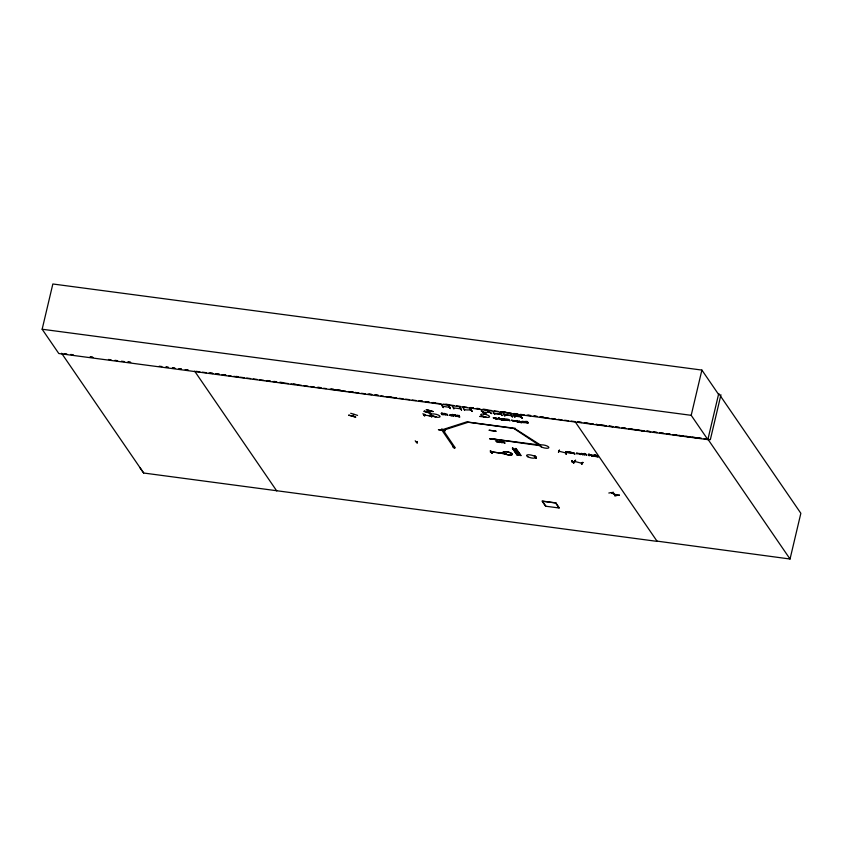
<?xml version="1.0" encoding="UTF-8"?>
<svg xmlns="http://www.w3.org/2000/svg" width="843" height="843" viewBox="0 0 843 843"><rect width="100%" height="100%" fill="white"/><g stroke="black" fill="none" stroke-linecap="round" stroke-linejoin="round"><path stroke-width="1.26" d="M445.42 430.741L438.402 429.667L445.367 430.52M495.947 431.152L488.993 430.225L496.021 431.258M506.19 453.566L499.267 452.628M433.07 411.616L426.179 409.593L433.154 411.553M350.699 413.27L357.58 415.399M656.887 541.101L790.039 559.014L800.85 513.292L718.742 393.523L707.846 439.614L58.799 353.523L42.15 329.234L52.846 283.986L701.892 370.077L718.542 394.366M416.695 441.532L416.41 442.09L417.338 441.532L417.243 442.28L416.526 442.206M417.243 442.28L417.348 441.806M417.148 442.28L417.264 441.521M423.86 414.977L423.966 414.324M424.029 415.125L424.092 414.324L424.788 414.524M424.735 414.429L424.503 415.188L424.746 414.714M431.7 417.201L429.993 414.303M444.314 413.702L446.959 414.05L447.896 415.409L445.273 414.461L445.241 415.062L444.398 413.323M441.721 430.088L441.721 429.192M441.7 430.078L441.827 429.393M441.795 429.856L443.207 430.288L467.538 422.48L467.201 421.974L513.313 428.096L539.92 445.673L493.471 439.055L540.69 445.146L514.767 428.571L466.348 421.995L442.059 429.814L443.249 430.288L454.967 447.443L453.629 447.264L441.858 430.109L441.964 429.224M441.964 430.12L442.196 429.245M443.207 430.288L443.386 429.719L441.995 429.54M458.929 415.251L459.33 416.326L457.949 416.347L459.888 416.958L457.665 416.484L458.729 416.084L457.043 415.146M459.783 407.475L461.542 410.014L459.488 407.053M470.468 410.13L470.394 409.34L471.226 409.529M470.531 409.34L470.299 409.983M470.942 410.193C472.375 409.245 465.568 410.72 464.251 409.287M481.501 410.984L485.305 413.723L485.726 413.344M487.423 410.868L491.785 413.65L487.423 410.541M499.151 417.728L500.036 419.529L498.255 418.486L497.876 419.245C496.063 417.296 500.057 419.414 498.687 417.675M497.581 441.511L498.908 441.521L499.604 442.533L497.159 441.416C497.865 442.786 496.127 442.227 496.706 441.353L495.758 441.1L497.159 440.9M497.475 441.458L496.959 440.604M510.479 413.945L512.533 416.948L510.51 413.976M502.576 453.155L502.734 452.428M502.818 453.186L502.776 452.238M514.283 415.272L514.894 415.357C511.511 416.2 523.798 414.946 520.489 416.895M514.409 415.293L514.283 416.052L521.027 416.937M516 420.72L518.213 421.184L518.614 421.858L516.58 420.963L518.972 422.354L517.001 421.953L516 420.72L517.212 420.467M514.767 428.571L514.904 428.002M522.028 418.139L520.279 415.241L522.312 418.191M520.321 416.748L521.122 416.284M521.027 416.157L521.09 416.958M525.063 421.268C526.38 422.775 524.451 423.576 524.81 422.016L523.861 421.763L525.263 421.563M539.583 445.178L539.72 444.609M567.107 451.869L568.646 451.679L569.257 453.081L566.254 451.753M575.621 460.173L574.125 462.417M586.254 454.409L584.494 453.808L584.631 455.115L583.156 453.776M581.628 462.533L581.333 463.165M585.232 454.082L584.368 453.408L585.495 454.303M584.821 453.829L586.644 455.389L586.043 454.503M588.751 454.735L588.646 454.071L589.31 454.419M589.531 454.841L589.109 454.124M594.589 454.756L595.474 456.558L593.693 455.515L593.324 456.274C591.523 454.324 595.495 456.442 594.125 454.693M595.19 455.336C600.068 455.62 594.199 456.579 598.361 456.864C592.766 456.369 599.046 456.39 595.495 454.957M616.56 495.115L616.486 494.493M611.491 492.776L616.96 495.336L617.097 494.641L616.486 495.104M641.407 430.805L644.105 430.773M707.846 439.614L691.197 415.325L701.892 370.077M720.944 394.777L710.343 439.646L704.095 438.813L707.93 439.235L790.039 559.014M565.527 452.754C569.036 453.85 556.053 450.373 559.889 451.511M565.959 454.05L566.559 451.816L566.075 454.029M566.359 454.145L566.896 451.985M431.068 413.365L424.208 411.268M435.799 416.632L428.961 415.768M489.783 438.834L496.717 439.74L489.709 438.739M429.224 410.762L429.772 410.72L427.749 412.438M492.049 452.185L491.332 452.059M574.083 462.449L575.221 460.415M574.441 462.449L575.484 460.478M582.998 462.459L581.522 464.409L582.629 462.407M582.734 462.385L581.596 464.367M481.469 410.92L485.557 413.671M608.825 493.018L613.546 492.27M422.923 413.681L424.672 416.221M415.199 440.784L417.253 443.344M441.658 404.724L443.386 407.643L441.574 404.998M452.428 406.442L453.903 408.992M463.197 407.864L464.619 410.446M453.091 445.768L454.82 448.328L452.617 445.757L453.144 445.831M454.525 448.307L452.807 445.736M494.809 414.524L493.092 412.027M503.092 413.333L504.852 415.905L503.471 413.397M503.419 413.333L504.852 415.926M513.218 414.63L515.031 417.274L513.271 414.703M534.662 455.631L536.433 458.265L534.715 455.705M536.053 458.202L534.367 455.61M559.32 450.141L558.445 452.269L559.373 450.215M352.543 416.2L354.007 414.334M424.092 411.447L431.068 413.449M517.307 455.009L512.523 448.044M518.234 455.294L513.376 448.307L518.045 455.115M515.315 448.413L520.089 455.389M516.053 448.508L521.037 455.652L515.495 448.592L520.542 455.61M512.597 448.044L517.981 455.104M354.155 414.587L352.616 416.031M483.597 412.29L489.467 412.343M575.042 461.521L581.955 463.313M614.8 495.779L619.479 495.062L614.779 495.705M452.28 414.398L452.849 414.535M442.491 406.305L449.382 407.306M460.299 408.771L453.555 407.886M500.868 414.282L494.009 413.355M504.335 414.63L511.153 415.525M511.29 415.662L504.377 414.735M452.691 446.885L453.418 447.085M453.987 447.064L454.714 447.264M490.984 452.069L490.236 451.88L491.005 451.985M535.547 456.927L536.306 457.043L535.6 457.032M571.817 461.743L572.576 461.848M495.684 418.897L493.176 417.738L497.043 418.982L496.306 417.843L495.199 417.959L496.548 418.813L495.81 418.823M454.756 414.714L455.536 414.788M569.847 451.848L571.08 452.048M581.143 453.344L582.977 453.84M504.462 418.802L506.127 419.203M441.584 412.965L442.912 413.144M416.537 442.08L417.085 442.175M572.502 461.932L571.807 461.753M526.169 421.374L527.244 421.511M616.802 495.357L611.375 492.839M503.692 453.608L492.049 451.88L504.504 453.808M42.15 329.234L691.197 415.325M64.184 353.586L66.787 353.934M70.696 354.45L73.299 354.798M90.233 357.042L92.846 357.39M108.473 359.466L111.076 359.813M114.985 360.33L117.588 360.678M121.497 361.194L124.111 361.542M128.01 362.058L130.623 362.406M159.274 366.199L161.888 366.547M210.086 372.943L212.689 373.291M216.598 373.807L219.201 374.155M223.11 374.671L225.713 375.019M236.145 376.399L238.748 376.747M267.41 380.541L270.013 380.888M273.922 381.405L276.525 381.753M280.434 382.269L283.037 382.617M293.459 383.997L296.072 384.345M318.222 387.285L320.825 387.632M331.246 389.013L333.849 389.361M337.758 389.877L340.361 390.225M350.783 391.605L353.396 391.953M369.023 394.029L371.637 394.366M375.535 394.893L378.149 395.23M388.57 396.621L391.173 396.969M419.835 400.762L422.438 401.11M426.347 401.626L428.95 401.974M432.859 402.49L435.473 402.838M445.894 404.219L448.497 404.566M470.647 407.506L473.25 407.854M477.159 408.37L479.762 408.718M483.671 409.234L486.274 409.582M503.218 411.827L505.821 412.174M527.971 415.114L530.574 415.451M534.483 415.978L537.086 416.316M540.995 416.842L543.598 417.18M195.945 371.32L199.854 371.837M202.457 372.184L206.366 372.701M208.98 373.049L212.879 373.565M215.492 373.913L219.401 374.429M222.004 374.777L225.913 375.293M228.516 375.641L231.119 375.989M233.732 376.336L237.631 376.853M240.244 377.2L244.154 377.717M246.757 378.064L250.666 378.581M253.269 378.928L257.178 379.445M259.781 379.793L263.69 380.309M266.293 380.657L270.203 381.173M272.816 381.521L276.725 382.037M279.328 382.385L288.443 383.597M291.056 383.934L294.955 384.461M297.568 384.798L301.478 385.325M304.081 385.662L307.99 386.189M310.593 386.526L314.502 387.053M317.105 387.39L321.014 387.917M323.617 388.254L326.23 388.602M330.14 389.118L345.767 391.194M348.37 391.542L352.279 392.058M354.892 392.406L358.791 392.922M361.405 393.27L365.314 393.786M367.917 394.134L371.826 394.65M374.429 394.998L378.338 395.515M380.941 395.862L383.554 396.21M386.157 396.558L396.579 397.938M399.182 398.286L403.091 398.802M405.694 399.15L409.603 399.666M412.216 400.014L416.115 400.53M418.729 400.878L422.638 401.394M425.241 401.742L429.15 402.259M431.753 402.606L440.868 403.808M443.481 404.155L453.903 405.536M456.506 405.883L460.415 406.4M463.018 406.748L466.927 407.264M469.53 407.612L473.439 408.128M476.053 408.476L478.655 408.823M482.565 409.34L491.68 410.552M494.283 410.899L498.192 411.416M500.805 411.763L511.227 413.144M513.83 413.491L517.739 414.008M520.342 414.356L524.251 414.872M526.854 415.22L530.763 415.736M533.377 416.084L535.979 416.431M539.889 416.948L549.004 418.16M551.607 418.497L555.516 419.024M558.129 419.361L562.028 419.888M564.641 420.225L568.551 420.752M571.154 421.089L575.063 421.616L657.171 541.385L143.679 473.018L140.022 467.802M588.087 423.344L584.178 422.817L593.303 424.05L590.69 423.681M606.328 425.757L595.906 424.377L606.338 425.778M615.443 426.969L619.352 427.485M628.467 428.697L632.376 429.213M634.99 429.561L638.889 430.078M650.617 431.637L646.707 431.121L650.659 431.69M653.22 431.985L657.129 432.501L653.262 432.037M659.732 432.849L663.641 433.365M672.767 434.577L676.666 435.093M679.279 435.441L683.188 435.957M685.791 436.305L689.7 436.822M692.303 437.169L701.418 438.371M448.539 405.989L450.31 408.56M520.184 415.62L522.333 418.244M450.383 408.507L448.929 406.02M471.996 411.373L470.162 408.855L472.312 411.479M458.845 415.631L456.948 415.525M584.926 453.966L585.674 454.071M584.399 454.156L583.071 454.156M90.18 356.968L92.793 357.316M127.978 362.005L130.591 362.353M615.464 427.001L619.373 427.517M628.499 428.739L644.136 430.826M659.774 432.912L663.694 433.428M672.809 434.64L701.481 438.465M423.881 414.998L435.894 416.705M441.953 429.751L444.272 430.109M571.849 460.584L573.577 463.144M506.253 453.776L499.33 452.849M454.44 448.297L453.007 445.799M429.487 410.604L427.517 412.364M523.208 421.279L521.838 421.395M494.167 413.397L500.858 414.187M424.271 411.015L426.579 411.669M502.965 442.312C505.505 442.459 499.404 441.574 504.135 441.901L505.073 443.26L502.639 442.354M591.775 454.798L592.366 455.083M510.489 414.282L512.217 416.8M500.089 412.891L501.848 415.462M470.236 408.802L472.027 411.395M459.783 407.464L461.542 410.014M448.624 405.936L450.415 408.528M490.257 450.689L491.975 453.26M481.216 410.941L485.631 413.713M589.31 454.946C589.847 456.253 588.498 455.831 588.857 454.883L588.003 454.767M566.812 451.953C567.339 453.271 565.99 452.839 566.348 451.901L565.505 451.785M558.898 507.834L555.569 502.976L542.502 501.237L545.842 506.106M512.713 448.223L517.37 455.02M512.333 448.17L517.117 455.136M194.649 371.152L276.746 490.932M61.581 353.238L143.679 473.018M572.112 460.615L573.851 463.228M486.39 417.201L479.541 416.442M484.008 416.558A4.552 1.38 13.3 0 1 482.944 416.179A4.573 1.38 13.3 0 0 483.977 416.663M484.114 413.85A4.552 1.38 13.3 0 1 486.411 414.345M484.082 413.955A4.573 1.38 13.3 0 1 486.39 414.45M451.184 415.62L450.215 415.188L451.184 415.62M453.45 415.367L452.47 414.935L453.45 415.367M528.171 422.427C524.609 422.68 531.322 423.913 526.169 422.712C529.056 422.301 523.587 421.026 528.171 422.427M454.345 415.251C456.305 418.423 458.118 414.566 454.345 415.251M521.712 421.626L522.228 422.469L524.23 422.585L521.764 421.574M456.484 416.231L454.83 415.336L456.484 416.231M500.152 441.932L501.754 442.575L500.194 441.88M569.805 452.47L571.406 453.113L569.847 452.428M581.101 453.966L582.703 454.609L581.143 453.924M590.49 455.209L592.092 455.863L590.543 455.167M572.039 452.691L575.021 454.187L574.062 452.786L572.039 452.691M348.77 415.209L355.778 417.127L348.844 415.135M572.545 452.796L574.167 453.555L572.545 452.796M449.783 415.093L451.606 415.789L449.846 415.051M452.048 414.84L453.861 415.536L452.101 414.798M502.723 419.603L501.069 419.54L502.976 420.225L501.185 419.919L500.004 418.602L502.723 419.603M521.49 422.101L519.846 422.037L521.743 422.722L519.962 422.417L518.772 421.089L521.49 422.101M502.228 419.477L500.594 418.845L502.228 419.477M521.006 421.974L519.362 421.331L520.963 422.069M502.249 442.628L499.699 441.795L502.249 442.628M571.902 453.165L569.352 452.333L571.902 453.165M583.198 454.672L580.606 453.913L583.198 454.672M592.587 455.915L590.037 455.083L592.587 455.915M576.496 453.207L576.981 454.103L577.297 453.344L580.553 454.577L579.858 453.555L576.496 453.207M443.818 414.471L441.869 414.524L444.335 414.598L441.068 413.355L443.818 414.471M506.042 420.025L504.441 420.056L506.517 420.13L503.966 419.329L506.042 420.025M515.463 421.268L513.861 421.31L515.937 421.384L513.429 420.509L515.463 421.268M504.462 419.361L505.895 419.74L504.536 419.34M513.882 420.615L515.315 420.994L513.882 420.615M523.745 422.469L522.323 421.995L523.745 422.469M511.49 420.278L512.681 420.278L513.387 421.3L511.49 420.278M168.4 367.411L165.797 367.063L168.389 367.39M174.912 368.275L172.309 367.927L174.901 368.265M181.424 369.139L178.821 368.791L181.414 369.129M187.936 370.003L185.334 369.656L187.936 370.003M581.575 422.48L577.666 421.953L581.575 422.48M612.84 426.621L608.931 426.105L612.861 426.653M625.864 428.349L621.955 427.833L625.896 428.392M670.153 434.229L666.255 433.713L670.206 434.293M500.394 412.996L502.154 415.567L500.394 412.975M503.05 418.686L502.523 418.613L503.05 418.686M506.864 419.203L507.307 420.499L507.338 419.888L509.962 420.847L509.035 419.487L506.864 419.203M503.25 419.024L503.956 420.046L503.25 419.024M450.605 414.535L453.45 416.147L450.605 414.535M555.853 502.881L542.017 501.048L545.547 506.19L559.383 508.023L555.853 502.881M490.563 450.794L492.28 453.365L490.563 450.784M481.954 416.042A4.573 1.38 13.3 0 0 489.435 417.032A4.573 1.38 13.3 0 0 484.04 414.124A4.573 1.38 13.3 0 0 481.954 416.042M432.448 415.926A4.573 1.38 13.3 0 0 439.93 416.916A4.573 1.38 13.3 0 0 434.535 414.008A4.573 1.38 13.3 0 0 432.448 415.926M541.238 446.874A4.573 1.38 13.3 0 0 548.719 447.865A4.573 1.38 13.3 0 0 543.324 444.956A4.573 1.38 13.3 0 0 541.238 446.874M504.62 453.682A4.552 1.38 13.3 0 0 512.08 454.672A4.552 1.38 13.3 0 0 506.706 451.774A4.573 1.38 13.3 0 0 504.609 453.692A4.573 1.38 13.3 0 0 512.091 454.683A4.573 1.38 13.3 0 0 506.696 451.774A4.552 1.38 13.3 0 0 504.62 453.682M527.855 456.78A4.573 1.38 13.3 0 0 535.347 457.77A4.573 1.38 13.3 0 0 529.941 454.862A4.573 1.38 13.3 0 0 527.855 456.78"/></g></svg>
